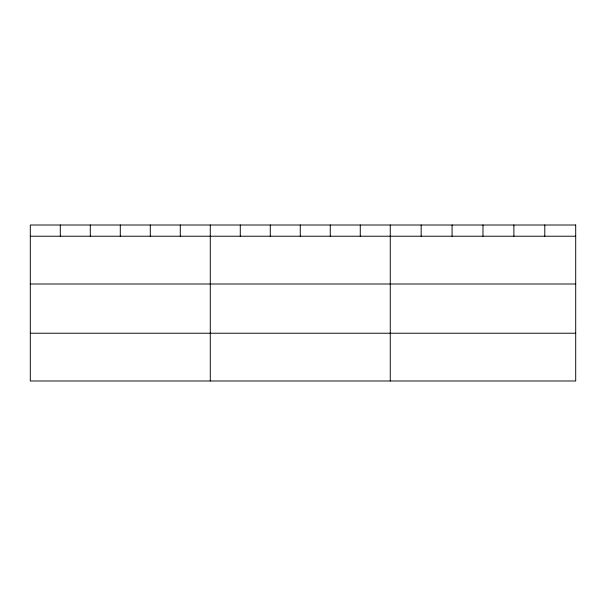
<?xml version="1.0" encoding="UTF-8"?>
<svg xmlns="http://www.w3.org/2000/svg" width="606" height="606" viewBox="0 0 606 606"><rect width="100%" height="100%" fill="white"/><g stroke="black" fill="none" stroke-linecap="round" stroke-linejoin="round"><path stroke-width="0.91" d="M30.3 236.226L575.7 236.226M30.3 284.002L575.7 284.002M30.3 333.224L575.7 333.224M544.794 225.008L544.794 236.226M513.888 225.008L513.888 236.226M482.982 225.008L482.982 236.226M452.076 225.008L452.076 236.226M421.17 225.008L421.17 236.226M390.264 225.008L390.264 380.992M360.267 225.008L360.267 236.226M330.27 225.008L330.27 236.226M300.273 225.008L300.273 236.226M270.276 225.008L270.276 236.226M240.279 225.008L240.279 236.226M210.282 225.008L210.282 380.992M180.285 225.008L180.285 236.226M150.288 225.008L150.288 236.226M120.291 225.008L120.291 236.226M90.294 225.008L90.294 236.226M60.297 225.008L60.297 236.226M575.7 225.008L30.3 225.008L30.3 380.992L575.7 380.992L575.7 225.008"/></g></svg>
